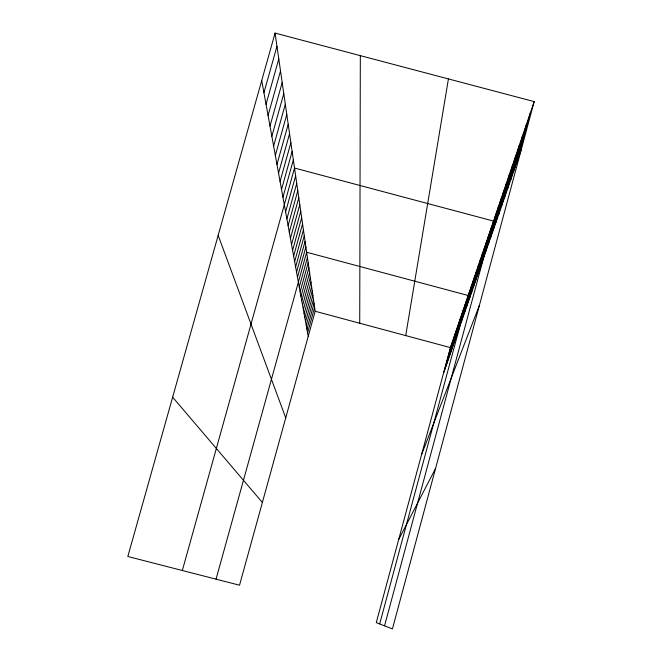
<?xml version="1.0" encoding="UTF-8"?>
<svg xmlns="http://www.w3.org/2000/svg" width="662" height="662" viewBox="0 0 662 662"><rect width="100%" height="100%" fill="white"/><g stroke="black" fill="none" stroke-linecap="round" stroke-linejoin="round"><path stroke-width="0.99" d="M359.731 323.238L360.327 55.641M405.715 335.601L448.422 78.927M469.714 297.801L478.552 264.966M471.501 292.662L480.48 259.305M473.347 287.349L482.474 253.455M475.258 281.863L484.534 247.406M477.228 276.186L486.661 241.158M479.271 270.319L488.862 234.696M481.382 264.246L491.138 228.001M384.548 625.83L493.496 221.067L294.516 168.04L182.331 570.503M485.842 251.428L495.946 213.884M488.192 244.659L498.478 206.436M490.633 237.633L501.109 198.708M493.173 230.343L503.848 190.673M495.805 222.763L506.687 182.331M498.552 214.877L509.641 173.651M501.407 206.676L512.719 164.623M504.378 198.128L515.921 155.214M507.481 189.216L519.256 145.4M510.716 179.907L522.748 135.164M514.093 170.192L526.381 124.473M517.626 160.03L530.188 113.293M534.176 101.6L392.442 628.9L376.281 622.619L450.417 347.608L534.176 101.6L275.069 33.1L127.824 556.494L239.536 585.208L315.162 311.256L275.069 33.1M444.698 369.719L451.575 344.215M445.799 366.558L452.758 340.723M446.924 363.306L453.983 337.148M448.083 359.979L455.233 333.474M449.275 356.561L456.515 329.709M450.499 353.045L457.831 325.836M451.749 349.437L459.188 321.856M453.04 345.73L460.578 317.768M454.372 341.915L462.01 313.565M455.737 337.992L463.483 309.245M457.136 333.954L464.997 304.793M458.584 329.8L466.553 300.217M379.674 623.935L468.158 295.5L306.655 252.247L216.044 579.167M461.563 321.236L469.763 290.784M463.094 316.833L471.418 285.934M464.674 312.29L473.123 280.928M466.296 307.615L474.877 275.773M467.976 302.782L476.69 270.452M304.843 317.719L312.232 290.982M305.554 321.641L312.853 295.252M306.249 325.464L313.449 299.406M306.928 329.188L314.036 303.461M307.59 332.812L314.607 307.408M289.277 232.105L298.81 197.83M290.419 238.386L299.795 204.666M291.528 244.468L300.747 211.286M292.596 250.36L301.673 217.69M293.63 256.07L302.567 223.897M294.64 261.598L303.436 229.913M295.616 266.968L304.272 235.755M296.559 272.173L305.091 241.415M297.478 277.221L305.885 246.909M299.265 287.035L307.425 257.584M300.134 291.801L308.169 262.773M300.97 296.427L308.897 267.804M301.789 300.92L309.601 272.703M302.584 305.298L310.288 277.461M303.362 309.551L310.958 282.086M304.115 313.689L311.603 286.596M273.629 146.037L285.322 104.248M275.334 155.421L286.795 114.452M276.973 164.441L288.21 124.257M278.553 173.113L289.567 133.691M280.067 181.462L290.875 142.76M281.532 189.498L292.132 151.499M282.939 197.243L293.349 159.923M285.603 211.923L295.649 175.877M286.869 218.882L296.733 183.448M288.094 225.601L297.792 190.755M263.931 92.705L276.973 46.299M266.041 104.315L278.793 58.918M268.06 115.428L280.531 70.991M269.997 126.061L282.194 82.543M271.85 136.256L283.791 93.623M443.631 372.797L521.325 149.397M421.57 454.628L479.396 305.381M398.673 539.563L435.588 468.398M315.162 311.256L450.417 347.608M172.641 397.192L262.375 502.475M218.162 235.391L285.727 417.871M261.722 80.557L308.235 336.354"/></g></svg>
